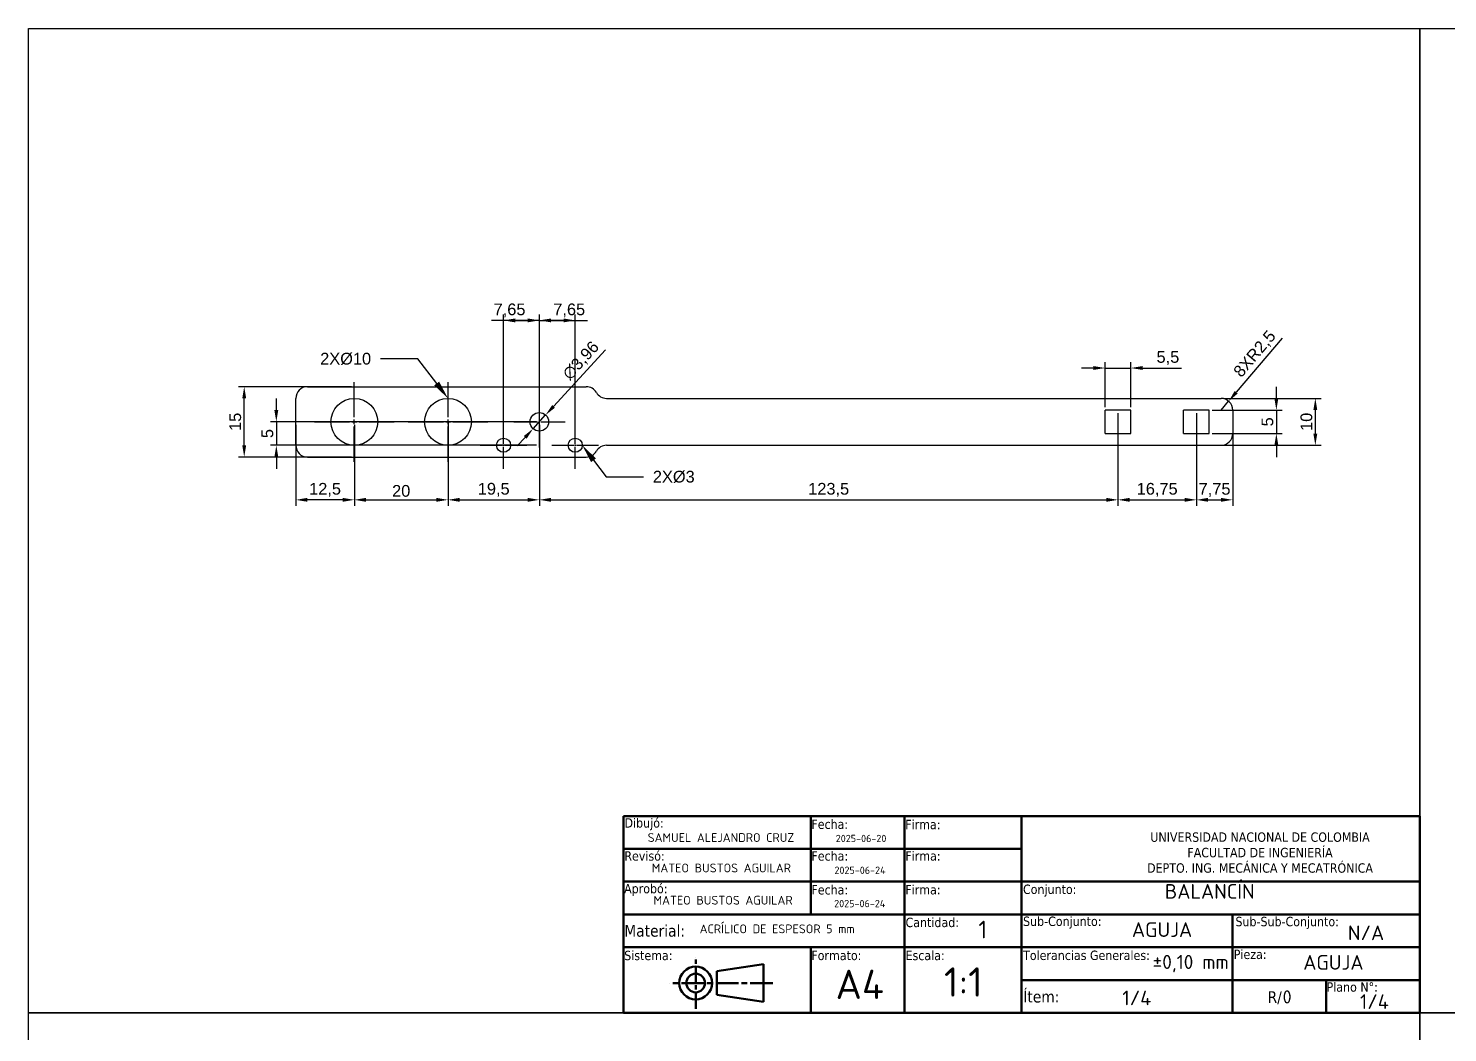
# Model space of a CAD drawing. Header units: millimetres. Extents: x 1522 to 6010, y 844 to 2010.
# Drawn here: x 2109.7 to 2412.7, y 1049.6 to 1263.8 of the extents above; entities that cross this region are included whole.
import ezdxf
from ezdxf import colors
from ezdxf.entities.mleader import LeaderData, LeaderLine
from ezdxf.math import Vec2, Vec3

# ---------------------------------------------------------------- set-up
doc = ezdxf.new("R2010")
doc.units = ezdxf.units.MM
doc.linetypes.add('CENTRO2', pattern=[28.575, 19.05, -3.175, 3.175, -3.175])
doc.linetypes.add('CHAIN', pattern=[0.3543, 0.2362, -0.0295, 0.0591, -0.0295])
doc.layers.add('Título (ISO)', color=7, linetype='Continuous', lineweight=50)
doc.styles.get("Standard").update_dxf_attribs({"font": 'arial.ttf'})
doc.styles.add('Texto de nota (ISO)', font='tahoma.ttf')
doc.dimstyles.new('ISO-25', dxfattribs={"dimtxt": 2.5, "dimasz": 2.5, "dimexe": 1.25, "dimexo": 0.625, "dimtad": 1, "dimtxsty": 'Standard', "dimcen": 2.5, "dimadec": 0, "dimazin": 0, "dimtfac": 1, "dimtmove": 0, "dimatfit": 3, "dimfxl": 1, "dimarcsym": 0})

# ---------------------------------------------------------------- blocks, each defined once
blk = doc.blocks.new('*D6')
at = {"color": 0, "lineweight": -2, "transparency": 16777216}
for p, q in [((2232.88, 1195.31), (2221.81, 1183.22)), ((2217.45, 1178.46), (2220.12, 1181.38)), ((2215.76, 1176.61), (2214.08, 1174.77))]:
    blk.add_line(p, q, dxfattribs=at)
at = {"color": 0, "transparency": 16777216}
for points in [[(2221.51, 1183.5), (2222.12, 1182.94), (2220.12, 1181.38)], [(2215.46, 1176.89), (2216.07, 1176.33), (2217.45, 1178.46)]]:
    blk.add_solid(points, dxfattribs=at)
at = {"layer": 'Defpoints', "color": 0, "transparency": 16777216}
for p in [(2217.45, 1178.46), (2220.12, 1181.38)]:
    blk.add_point(p, dxfattribs=at)
at = {"color": 0, "transparency": 16777216, "insert": (2227.75, 1192.92), "char_height": 2.5, "attachment_point": 5, "rotation": 47.53}
blk.add_mtext('∅3,96', dxfattribs=at)
blk = doc.blocks.new('*D7')
at = {"color": 0, "lineweight": -2, "transparency": 16777216}
for p, q in [((2337.04, 1191.4), (2334.54, 1191.4)), ((2339.54, 1183.04), (2339.54, 1192.65)), ((2339.54, 1191.4), (2345.04, 1191.4)), ((2345.04, 1183.04), (2345.04, 1192.65)), ((2347.54, 1191.4), (2355.86, 1191.4))]:
    blk.add_line(p, q, dxfattribs=at)
at = {"color": 0, "transparency": 16777216}
for points in [[(2337.04, 1191.82), (2337.04, 1190.99), (2339.54, 1191.4)], [(2347.54, 1191.82), (2347.54, 1190.99), (2345.04, 1191.4)]]:
    blk.add_solid(points, dxfattribs=at)
at = {"layer": 'Defpoints', "color": 0, "transparency": 16777216}
for p in [(2345.04, 1191.4), (2339.54, 1182.42), (2345.04, 1182.42)]:
    blk.add_point(p, dxfattribs=at)
at = {"color": 0, "transparency": 16777216, "insert": (2352.95, 1193.53), "char_height": 2.5, "attachment_point": 5}
blk.add_mtext('5,5', dxfattribs=at)
blk = doc.blocks.new('*D8')
at = {"color": 0, "lineweight": -2, "transparency": 16777216}
for p, q in [((2376.1, 1184.92), (2376.1, 1187.42)), ((2362.41, 1182.42), (2377.35, 1182.42)), ((2376.1, 1182.42), (2376.1, 1177.42)), ((2362.41, 1177.42), (2377.35, 1177.42)), ((2376.1, 1174.92), (2376.1, 1172.42))]:
    blk.add_line(p, q, dxfattribs=at)
at = {"color": 0, "transparency": 16777216}
for points in [[(2375.68, 1184.92), (2376.52, 1184.92), (2376.1, 1182.42)], [(2375.68, 1174.92), (2376.52, 1174.92), (2376.1, 1177.42)]]:
    blk.add_solid(points, dxfattribs=at)
at = {"layer": 'Defpoints', "color": 0, "transparency": 16777216}
for p in [(2361.79, 1182.42), (2361.79, 1177.42), (2376.1, 1177.42)]:
    blk.add_point(p, dxfattribs=at)
at = {"color": 0, "transparency": 16777216, "insert": (2374.2, 1179.92), "char_height": 2.5, "attachment_point": 5, "rotation": 90}
blk.add_mtext('5', dxfattribs=at)
blk = doc.blocks.new('*U9')
at = {"color": 0, "linetype": 'CENTRO2', "transparency": 16777216}
for p, q in [((0, 1), (0, 8.5)), ((-8.5, 0), (-1, 0)), ((1, 0), (8.5, 0)), ((0, -8.5), (0, -1))]:
    blk.add_line(p, q, dxfattribs=at)
at = {"color": 0, "linetype": 'Continuous', "transparency": 16777216}
for p, q in [((-0.5, 0), (0.5, 0)), ((0, -0.5), (0, 0.5))]:
    blk.add_line(p, q, dxfattribs=at)
blk = doc.blocks.new('*U10')
at = {"color": 0, "linetype": 'CENTRO2', "transparency": 16777216}
for p, q in [((0, 1), (0, 8.5)), ((-8.5, 0), (-1, 0)), ((1, 0), (8.5, 0)), ((0, -8.5), (0, -1))]:
    blk.add_line(p, q, dxfattribs=at)
at = {"color": 0, "linetype": 'Continuous', "transparency": 16777216}
for p, q in [((-0.5, 0), (0.5, 0)), ((0, -0.5), (0, 0.5))]:
    blk.add_line(p, q, dxfattribs=at)
blk = doc.blocks.new('*U11')
at = {"color": 0, "linetype": 'CENTRO2', "transparency": 16777216}
for p, q in [((0, 0.3), (0, 5)), ((-5, 0), (-0.3, 0)), ((0.3, 0), (5, 0)), ((0, -5), (0, -0.3))]:
    blk.add_line(p, q, dxfattribs=at)
at = {"color": 0, "linetype": 'Continuous', "transparency": 16777216}
for p, q in [((-0.15, 0), (0.15, 0)), ((0, -0.15), (0, 0.15))]:
    blk.add_line(p, q, dxfattribs=at)
blk = doc.blocks.new('*U12')
at = {"color": 0, "linetype": 'CENTRO2', "transparency": 16777216}
for p, q in [((0, 0.396), (0, 5.48)), ((-5.48, 0), (-0.396, 0)), ((0.396, 0), (5.48, 0)), ((0, -5.48), (0, -0.396))]:
    blk.add_line(p, q, dxfattribs=at)
at = {"color": 0, "linetype": 'Continuous', "transparency": 16777216}
for p, q in [((-0.198, 0), (0.198, 0)), ((0, -0.198), (0, 0.198))]:
    blk.add_line(p, q, dxfattribs=at)
blk = doc.blocks.new('*U13')
at = {"color": 0, "linetype": 'CENTRO2', "transparency": 16777216}
for p, q in [((0, 0.3), (0, 5)), ((-5, 0), (-0.3, 0)), ((0.3, 0), (5, 0)), ((0, -5), (0, -0.3))]:
    blk.add_line(p, q, dxfattribs=at)
at = {"color": 0, "linetype": 'Continuous', "transparency": 16777216}
for p, q in [((-0.15, 0), (0.15, 0)), ((0, -0.15), (0, 0.15))]:
    blk.add_line(p, q, dxfattribs=at)
blk = doc.blocks.new('*D14')
at = {"color": 0, "lineweight": -2, "transparency": 16777216}
for p, q in [((2166.79, 1179.29), (2166.79, 1162.03)), ((2179.29, 1179.29), (2179.29, 1162.03)), ((2176.79, 1163.28), (2169.29, 1163.28))]:
    blk.add_line(p, q, dxfattribs=at)
at = {"color": 0, "transparency": 16777216}
for points in [[(2169.29, 1163.7), (2169.29, 1162.87), (2166.79, 1163.28)], [(2176.79, 1163.7), (2176.79, 1162.87), (2179.29, 1163.28)]]:
    blk.add_solid(points, dxfattribs=at)
at = {"layer": 'Defpoints', "color": 0, "transparency": 16777216}
for p in [(2166.79, 1179.92), (2179.29, 1179.92), (2166.79, 1163.28)]:
    blk.add_point(p, dxfattribs=at)
at = {"color": 0, "transparency": 16777216, "insert": (2173.04, 1165.41), "char_height": 2.5, "attachment_point": 5}
blk.add_mtext('12,5', dxfattribs=at)
blk = doc.blocks.new('*D15')
at = {"color": 0, "lineweight": -2, "transparency": 16777216}
for p, q in [((2179.29, 1179.29), (2179.29, 1162.03)), ((2199.29, 1179.88), (2199.29, 1162.03)), ((2181.79, 1163.28), (2196.79, 1163.28))]:
    blk.add_line(p, q, dxfattribs=at)
at = {"color": 0, "transparency": 16777216}
for points in [[(2181.79, 1163.7), (2181.79, 1162.87), (2179.29, 1163.28)], [(2196.79, 1163.7), (2196.79, 1162.87), (2199.29, 1163.28)]]:
    blk.add_solid(points, dxfattribs=at)
at = {"layer": 'Defpoints', "color": 0, "transparency": 16777216}
for p in [(2179.29, 1179.92), (2199.29, 1180.5), (2199.29, 1163.28)]:
    blk.add_point(p, dxfattribs=at)
at = {"color": 0, "transparency": 16777216, "insert": (2189.29, 1165.18), "char_height": 2.5, "attachment_point": 5}
blk.add_mtext('20', dxfattribs=at)
blk = doc.blocks.new('*D16')
at = {"color": 0, "lineweight": -2, "transparency": 16777216}
for p, q in [((2199.29, 1179.29), (2199.29, 1162.03)), ((2218.79, 1179.29), (2218.79, 1162.03)), ((2201.79, 1163.28), (2216.29, 1163.28))]:
    blk.add_line(p, q, dxfattribs=at)
at = {"color": 0, "transparency": 16777216}
for points in [[(2201.79, 1163.7), (2201.79, 1162.87), (2199.29, 1163.28)], [(2216.29, 1163.7), (2216.29, 1162.87), (2218.79, 1163.28)]]:
    blk.add_solid(points, dxfattribs=at)
at = {"layer": 'Defpoints', "color": 0, "transparency": 16777216}
for p in [(2199.29, 1179.92), (2218.79, 1179.92), (2218.79, 1163.28)]:
    blk.add_point(p, dxfattribs=at)
at = {"color": 0, "transparency": 16777216, "insert": (2209.04, 1165.41), "char_height": 2.5, "attachment_point": 5}
blk.add_mtext('19,5', dxfattribs=at)
blk = doc.blocks.new('*D17')
at = {"color": 0, "lineweight": -2, "transparency": 16777216}
for p, q in [((2218.79, 1179.29), (2218.79, 1162.03)), ((2342.29, 1179.29), (2342.29, 1162.03)), ((2221.29, 1163.28), (2339.79, 1163.28))]:
    blk.add_line(p, q, dxfattribs=at)
at = {"color": 0, "transparency": 16777216}
for points in [[(2221.29, 1163.7), (2221.29, 1162.87), (2218.79, 1163.28)], [(2339.79, 1163.7), (2339.79, 1162.87), (2342.29, 1163.28)]]:
    blk.add_solid(points, dxfattribs=at)
at = {"layer": 'Defpoints', "color": 0, "transparency": 16777216}
for p in [(2218.79, 1179.92), (2342.29, 1179.92), (2342.29, 1163.28)]:
    blk.add_point(p, dxfattribs=at)
at = {"color": 0, "transparency": 16777216, "insert": (2280.54, 1165.41), "char_height": 2.5, "attachment_point": 5}
blk.add_mtext('123,5', dxfattribs=at)
blk = doc.blocks.new('*D18')
at = {"color": 0, "lineweight": -2, "transparency": 16777216}
for p, q in [((2342.29, 1181.79), (2342.29, 1162.03)), ((2359.04, 1181.79), (2359.04, 1162.03)), ((2344.79, 1163.28), (2356.54, 1163.28))]:
    blk.add_line(p, q, dxfattribs=at)
at = {"color": 0, "transparency": 16777216}
for points in [[(2344.79, 1163.7), (2344.79, 1162.87), (2342.29, 1163.28)], [(2356.54, 1163.7), (2356.54, 1162.87), (2359.04, 1163.28)]]:
    blk.add_solid(points, dxfattribs=at)
at = {"layer": 'Defpoints', "color": 0, "transparency": 16777216}
for p in [(2342.29, 1182.42), (2359.04, 1182.42), (2359.04, 1163.28)]:
    blk.add_point(p, dxfattribs=at)
at = {"color": 0, "transparency": 16777216, "insert": (2350.66, 1165.41), "char_height": 2.5, "attachment_point": 5}
blk.add_mtext('16,75', dxfattribs=at)
blk = doc.blocks.new('*D19')
at = {"color": 0, "lineweight": -2, "transparency": 16777216}
for p, q in [((2359.04, 1181.79), (2359.04, 1162.03)), ((2366.79, 1181.79), (2366.79, 1162.03)), ((2361.54, 1163.28), (2364.29, 1163.28))]:
    blk.add_line(p, q, dxfattribs=at)
at = {"color": 0, "transparency": 16777216}
for points in [[(2361.54, 1163.7), (2361.54, 1162.87), (2359.04, 1163.28)], [(2364.29, 1163.7), (2364.29, 1162.87), (2366.79, 1163.28)]]:
    blk.add_solid(points, dxfattribs=at)
at = {"layer": 'Defpoints', "color": 0, "transparency": 16777216}
for p in [(2359.04, 1182.42), (2366.79, 1182.42), (2366.79, 1163.28)]:
    blk.add_point(p, dxfattribs=at)
at = {"color": 0, "transparency": 16777216, "insert": (2362.91, 1165.4), "char_height": 2.5, "attachment_point": 5}
blk.add_mtext('7,75', dxfattribs=at)
blk = doc.blocks.new('*D20')
at = {"color": 0, "lineweight": -2, "transparency": 16777216}
for p, q in [((2178.66, 1187.42), (2154.53, 1187.42)), ((2155.78, 1174.92), (2155.78, 1184.92)), ((2178.66, 1172.42), (2154.53, 1172.42))]:
    blk.add_line(p, q, dxfattribs=at)
at = {"color": 0, "transparency": 16777216}
for points in [[(2155.37, 1184.92), (2156.2, 1184.92), (2155.78, 1187.42)], [(2155.37, 1174.92), (2156.2, 1174.92), (2155.78, 1172.42)]]:
    blk.add_solid(points, dxfattribs=at)
at = {"layer": 'Defpoints', "color": 0, "transparency": 16777216}
for p in [(2155.78, 1187.42), (2179.29, 1187.42), (2179.29, 1172.42)]:
    blk.add_point(p, dxfattribs=at)
at = {"color": 0, "transparency": 16777216, "insert": (2153.88, 1179.92), "char_height": 2.5, "attachment_point": 5, "rotation": 90}
blk.add_mtext('15', dxfattribs=at)
blk = doc.blocks.new('*D21')
at = {"color": 0, "lineweight": -2, "transparency": 16777216}
for p, q in [((2377.31, 1197.75), (2367.52, 1186.23)), ((2364.29, 1182.42), (2365.91, 1184.32))]:
    blk.add_line(p, q, dxfattribs=at)
at = {"color": 0, "transparency": 16777216}
blk.add_solid([(2367.21, 1186.5), (2367.84, 1185.96), (2365.91, 1184.32)], dxfattribs=at)
at = {"layer": 'Defpoints', "color": 0, "transparency": 16777216}
for p in [(2364.29, 1182.42), (2365.91, 1184.32)]:
    blk.add_point(p, dxfattribs=at)
at = {"color": 0, "transparency": 16777216, "insert": (2371.6, 1194.32), "char_height": 2.5, "attachment_point": 5, "rotation": 49.6616}
blk.add_mtext('8XR2,5', dxfattribs=at)
blk = doc.blocks.new('*D22')
at = {"color": 0, "lineweight": -2, "transparency": 16777216}
for p, q in [((2364.91, 1184.92), (2385.67, 1184.92)), ((2384.42, 1177.42), (2384.42, 1182.42)), ((2364.91, 1174.92), (2385.67, 1174.92))]:
    blk.add_line(p, q, dxfattribs=at)
at = {"color": 0, "transparency": 16777216}
for points in [[(2384, 1182.42), (2384.83, 1182.42), (2384.42, 1184.92)], [(2384, 1177.42), (2384.83, 1177.42), (2384.42, 1174.92)]]:
    blk.add_solid(points, dxfattribs=at)
at = {"layer": 'Defpoints', "color": 0, "transparency": 16777216}
for p in [(2364.29, 1184.92), (2384.42, 1184.92), (2364.29, 1174.92)]:
    blk.add_point(p, dxfattribs=at)
at = {"color": 0, "transparency": 16777216, "insert": (2382.52, 1179.92), "char_height": 2.5, "attachment_point": 5, "rotation": 90}
blk.add_mtext('10', dxfattribs=at)
blk = doc.blocks.new('*D23')
at = {"color": 0, "lineweight": -2, "transparency": 16777216}
for p, q in [((2211.14, 1175.54), (2211.14, 1202.81)), ((2218.79, 1175.54), (2218.79, 1202.81)), ((2213.64, 1201.56), (2216.29, 1201.56)), ((2218.79, 1201.56), (2229.03, 1201.56))]:
    blk.add_line(p, q, dxfattribs=at)
at = {"color": 0, "transparency": 16777216}
for points in [[(2213.64, 1201.97), (2213.64, 1201.14), (2211.14, 1201.56)], [(2216.29, 1201.97), (2216.29, 1201.14), (2218.79, 1201.56)]]:
    blk.add_solid(points, dxfattribs=at)
at = {"layer": 'Defpoints', "color": 0, "transparency": 16777216}
for p in [(2218.79, 1201.56), (2211.14, 1174.92), (2218.79, 1174.92)]:
    blk.add_point(p, dxfattribs=at)
at = {"color": 0, "transparency": 16777216, "insert": (2225.16, 1203.68), "char_height": 2.5, "attachment_point": 5}
blk.add_mtext('7,65', dxfattribs=at)
blk = doc.blocks.new('*D24')
at = {"color": 0, "lineweight": -2, "transparency": 16777216}
for p, q in [((2218.79, 1175.54), (2218.79, 1202.81)), ((2226.44, 1175.54), (2226.44, 1202.81)), ((2218.79, 1201.56), (2208.55, 1201.56)), ((2223.94, 1201.56), (2221.29, 1201.56))]:
    blk.add_line(p, q, dxfattribs=at)
at = {"color": 0, "transparency": 16777216}
for points in [[(2221.29, 1201.97), (2221.29, 1201.14), (2218.79, 1201.56)], [(2223.94, 1201.97), (2223.94, 1201.14), (2226.44, 1201.56)]]:
    blk.add_solid(points, dxfattribs=at)
at = {"layer": 'Defpoints', "color": 0, "transparency": 16777216}
for p in [(2218.79, 1201.56), (2218.79, 1174.92), (2226.44, 1174.92)]:
    blk.add_point(p, dxfattribs=at)
at = {"color": 0, "transparency": 16777216, "insert": (2212.42, 1203.68), "char_height": 2.5, "attachment_point": 5}
blk.add_mtext('7,65', dxfattribs=at)
blk = doc.blocks.new('*D25')
at = {"color": 0, "lineweight": -2, "transparency": 16777216}
for p, q in [((2162.64, 1182.42), (2162.64, 1184.92)), ((2218.16, 1179.92), (2161.39, 1179.92)), ((2162.64, 1179.92), (2162.64, 1174.92)), ((2218.16, 1174.92), (2161.39, 1174.92)), ((2162.64, 1172.42), (2162.64, 1169.92))]:
    blk.add_line(p, q, dxfattribs=at)
at = {"color": 0, "transparency": 16777216}
for points in [[(2162.22, 1182.42), (2163.05, 1182.42), (2162.64, 1179.92)], [(2162.22, 1172.42), (2163.05, 1172.42), (2162.64, 1174.92)]]:
    blk.add_solid(points, dxfattribs=at)
at = {"layer": 'Defpoints', "color": 0, "transparency": 16777216}
for p in [(2218.79, 1179.92), (2162.64, 1174.92), (2218.79, 1174.92)]:
    blk.add_point(p, dxfattribs=at)
at = {"color": 0, "transparency": 16777216, "insert": (2160.74, 1177.42), "char_height": 2.5, "attachment_point": 5, "rotation": 90}
blk.add_mtext('5', dxfattribs=at)

msp = doc.modelspace()

# ---------------------------------------------------------------- linework, layer by layer
for p, q in [((2166.788, 1174.918), (2166.788, 1184.918)), ((2169.288, 1187.418), (2228.788, 1187.418)), ((2233.118, 1184.918), (2364.288, 1184.918)), ((2345.038, 1182.418), (2339.538, 1182.418)), ((2339.538, 1177.418), (2339.538, 1182.418)), ((2345.038, 1177.418), (2345.038, 1182.418)), ((2361.788, 1182.418), (2356.288, 1182.418)), ((2356.288, 1177.418), (2356.288, 1182.418)), ((2361.788, 1182.418), (2359.288, 1182.418)), ((2361.788, 1177.418), (2361.788, 1182.418)), ((2366.788, 1182.418), (2366.788, 1177.418)), ((2339.538, 1177.418), (2345.038, 1177.418)), ((2356.288, 1177.418), (2361.788, 1177.418)), ((2169.288, 1172.418), (2228.788, 1172.418)), ((2233.118, 1174.918), (2364.288, 1174.918))]:
    msp.add_line(p, q)
for points in [[(2406.713, 1053.842), (2109.713, 1053.842), (2109.713, 1263.842), (2406.713, 1263.842)], [(2703.713, 1053.842), (2406.713, 1053.842), (2406.713, 1263.842), (2703.713, 1263.842)], [(2406.713, 843.842), (2109.713, 843.842), (2109.713, 1053.842), (2406.713, 1053.842)], [(2703.713, 843.842), (2406.713, 843.842), (2406.713, 1053.842), (2703.713, 1053.842)]]:
    msp.add_lwpolyline(points, close=True)
for centre, radius in [((2179.288, 1179.918), 5), ((2199.288, 1179.918), 5), ((2218.788, 1179.918), 1.98), ((2211.138, 1174.918), 1.5), ((2226.438, 1174.918), 1.5)]:
    msp.add_circle(centre, radius)
for centre, start, end in [((2169.288, 1184.918), 90, 180), ((2228.788, 1184.918), 29.74087, 90), ((2233.118, 1187.418), 209.74087, 270), ((2364.288, 1182.418), 0, 90), ((2364.288, 1177.418), 270, 0), ((2169.288, 1174.918), 180, 270), ((2228.788, 1174.918), 270, 330.25913), ((2233.118, 1172.418), 90, 150.25913)]:
    msp.add_arc(centre, 2.5, start, end)
at = {"layer": 'Título (ISO)'}
for p, q in [((2236.713, 1053.842), (2236.713, 1095.842)), ((2236.713, 1095.842), (2406.713, 1095.842)), ((2276.713, 1095.842), (2236.713, 1095.842)), ((2236.713, 1095.842), (2236.713, 1088.842)), ((2296.713, 1095.842), (2276.713, 1095.842)), ((2276.713, 1095.842), (2276.713, 1088.842)), ((2276.713, 1088.842), (2276.713, 1095.842)), ((2321.713, 1095.842), (2296.713, 1095.842)), ((2296.713, 1095.842), (2296.713, 1088.842)), ((2296.713, 1088.842), (2296.713, 1095.842)), ((2406.713, 1095.842), (2321.713, 1095.842)), ((2321.713, 1095.842), (2321.713, 1081.842)), ((2321.713, 1088.842), (2321.713, 1095.842)), ((2406.713, 1095.842), (2406.713, 1053.842)), ((2406.713, 1081.842), (2406.713, 1095.842)), ((2276.713, 1088.842), (2236.713, 1088.842)), ((2236.713, 1088.842), (2236.713, 1081.842)), ((2236.713, 1088.842), (2276.713, 1088.842)), ((2276.713, 1088.842), (2296.713, 1088.842)), ((2296.713, 1088.842), (2276.713, 1088.842)), ((2276.713, 1088.842), (2276.713, 1081.842)), ((2276.713, 1081.842), (2276.713, 1088.842)), ((2296.713, 1088.842), (2321.713, 1088.842)), ((2321.713, 1088.842), (2296.713, 1088.842)), ((2296.713, 1088.842), (2296.713, 1081.842)), ((2296.713, 1081.842), (2296.713, 1088.842)), ((2321.713, 1081.842), (2321.713, 1088.842)), ((2276.713, 1081.842), (2236.713, 1081.842)), ((2236.713, 1081.842), (2236.713, 1074.842)), ((2236.713, 1081.842), (2276.713, 1081.842)), ((2276.713, 1081.842), (2296.713, 1081.842)), ((2296.713, 1081.842), (2276.713, 1081.842)), ((2276.713, 1081.842), (2276.713, 1074.842)), ((2276.713, 1074.842), (2276.713, 1081.842)), ((2296.713, 1081.842), (2321.713, 1081.842)), ((2321.713, 1081.842), (2296.713, 1081.842)), ((2296.713, 1081.842), (2296.713, 1074.842)), ((2296.713, 1074.842), (2296.713, 1081.842)), ((2321.713, 1081.842), (2406.713, 1081.842)), ((2406.713, 1081.842), (2321.713, 1081.842)), ((2321.713, 1081.842), (2321.713, 1074.842)), ((2321.713, 1074.842), (2321.713, 1081.842)), ((2406.713, 1074.842), (2406.713, 1081.842)), ((2296.713, 1074.842), (2236.713, 1074.842)), ((2236.713, 1074.842), (2236.713, 1067.842)), ((2236.713, 1074.842), (2276.713, 1074.842)), ((2276.713, 1074.842), (2296.713, 1074.842)), ((2296.713, 1074.842), (2321.713, 1074.842)), ((2321.713, 1074.842), (2296.713, 1074.842)), ((2296.713, 1074.842), (2296.713, 1067.842)), ((2296.713, 1067.842), (2296.713, 1074.842)), ((2321.713, 1074.842), (2406.713, 1074.842)), ((2406.713, 1074.842), (2321.713, 1074.842)), ((2321.713, 1074.842), (2321.713, 1067.842)), ((2321.713, 1067.842), (2321.713, 1074.842)), ((2366.713, 1067.842), (2366.713, 1074.842)), ((2406.713, 1067.842), (2406.713, 1074.842)), ((2276.713, 1067.842), (2236.713, 1067.842)), ((2236.713, 1067.842), (2236.713, 1053.842)), ((2236.713, 1067.842), (2296.713, 1067.842)), ((2296.713, 1067.842), (2276.713, 1067.842)), ((2276.713, 1067.842), (2276.713, 1053.842)), ((2276.713, 1053.842), (2276.713, 1067.842)), ((2296.713, 1067.842), (2321.713, 1067.842)), ((2321.713, 1067.842), (2296.713, 1067.842)), ((2296.713, 1067.842), (2296.713, 1053.842)), ((2296.713, 1053.842), (2296.713, 1067.842)), ((2321.713, 1067.842), (2406.713, 1067.842)), ((2366.713, 1067.842), (2321.713, 1067.842)), ((2321.713, 1067.842), (2321.713, 1060.842)), ((2321.713, 1053.842), (2321.713, 1067.842)), ((2406.713, 1067.842), (2366.713, 1067.842)), ((2366.713, 1067.842), (2366.713, 1060.842)), ((2366.713, 1060.842), (2366.713, 1067.842)), ((2406.713, 1060.842), (2406.713, 1067.842)), ((2266.648, 1064.22), (2256.648, 1062.72)), ((2266.648, 1064.22), (2266.648, 1056.22)), ((2256.648, 1062.72), (2256.648, 1057.72)), ((2321.713, 1060.842), (2366.713, 1060.842)), ((2366.713, 1060.842), (2321.713, 1060.842)), ((2321.713, 1060.842), (2321.713, 1053.842)), ((2366.713, 1060.842), (2406.713, 1060.842)), ((2386.713, 1060.842), (2366.713, 1060.842)), ((2366.713, 1060.842), (2366.713, 1053.842)), ((2366.713, 1053.842), (2366.713, 1060.842)), ((2406.713, 1060.842), (2386.713, 1060.842)), ((2386.713, 1060.842), (2386.713, 1053.842)), ((2386.713, 1053.842), (2386.713, 1060.842)), ((2406.713, 1053.842), (2406.713, 1060.842)), ((2266.648, 1056.22), (2256.648, 1057.72)), ((2406.713, 1053.842), (2236.713, 1053.842)), ((2236.713, 1053.842), (2276.713, 1053.842)), ((2276.713, 1053.842), (2296.713, 1053.842)), ((2296.713, 1053.842), (2321.713, 1053.842)), ((2321.713, 1053.842), (2366.713, 1053.842)), ((2366.713, 1053.842), (2386.713, 1053.842)), ((2386.713, 1053.842), (2406.713, 1053.842))]:
    msp.add_line(p, q, dxfattribs=at)
at = {"layer": 'Título (ISO)', "linetype": 'CHAIN', "ltscale": 15.523567}
msp.add_line((2252.148, 1054.72), (2252.148, 1065.72), dxfattribs=at)
at = {"layer": 'Título (ISO)', "linetype": 'CHAIN', "ltscale": 20.69809}
msp.add_line((2268.648, 1060.22), (2246.648, 1060.22), dxfattribs=at)
at = {"layer": 'Título (ISO)'}
for radius in [3.5, 2]:
    msp.add_circle((2252.148, 1060.22), radius, dxfattribs=at)

# ---------------------------------------------------------------- block references
at = {"linetype": 'CENTRO2'}
for name, p in [('*U9', (2179.288, 1179.918)), ('*U10', (2199.288, 1179.918)), ('*U12', (2218.788, 1179.918)), ('*U11', (2211.138, 1174.918)), ('*U13', (2226.438, 1174.918))]:
    msp.add_blockref(name, p, dxfattribs=at)

# ---------------------------------------------------------------- texts
at = {"attachment_point": 1}
for s, width, gutter_width, heights, insert, char_height in [('\\pxqc;{\\fISOCPEUR|b0|i0|c0|p34;\\H1.6x;SAMUEL ALEJANDRO CRUZ}', 50.23605, 5.859, [0], (2232.431, 1092.182), 1.17188), ('\\pxqc;{\\fISOCPEUR|b0|i0|c0|p34;2025-06-20}', 13.02696, 3.906, [0], (2280.936, 1091.832), 1.5625), ('\\pxqc;{\\fISOCPEUR|b0|i0|c0|p34;\\H1.6x;MATEO BUSTOS AGUILAR}', 50.23605, 5.859, [0], (2232.513, 1085.692), 1.17188), ('\\pxqc;{\\fISOCPEUR|b0|i0|c0|p34;2025-06-24}', 17.08096, 3.906, [0], (2278.685, 1085.05), 1.5625), ('\\pxqc;{\\fISOCPEUR|b0|i0|c0|p34;BALANCÍN}', 43.11806, 3.451, [2.98], (2340.312, 1081.326), 3.125), ('\\pxqc;{\\fISOCPEUR|b0|i0|c0|p34;\\H1.6x;MATEO BUSTOS AGUILAR}', 50.23605, 5.859, [0], (2232.881, 1078.812), 1.17188), ('\\pxqc;{\\fISOCPEUR|b0|i0|c0|p34;2025-06-24}', 15.34416, 3.906, [0], (2279.496, 1077.948), 1.5625), ('\\pxqc;{\\fISOCPEUR|b0|i0|c0|p34;ACRÍLICO DE ESPESOR 5 mm}', 34.83495, 2.588, [2.235], (2252.127, 1072.708), 1.875), ('\\pxqc;{\\fISOCPEUR|b0|i0|c0|p34;1}', 29.63996, 5.177, [4.471], (2298.615, 1073.492), 3.75), ('\\pxqc;{\\fISOCPEUR|b0|i0|c0|p34;AGUJA}', 43.11806, 3.451, [2.98], (2330.136, 1073.167), 3.125), ('\\pxqc;{\\fISOCPEUR|b0|i0|c0|p34;N/A}', 43.11806, 3.451, [2.98], (2373.684, 1072.484), 3.125), ('\\pxqc;{\\fISOCPEUR|b0|i0|c0|p34;1:1}', 22.42813, 15.625, [5.961], (2298.077, 1063.552), 6.25), ('\\pxqc;{\\fISOCPEUR|b0|i0|c0|p34;%%P0,10 mm}', 18.37026, 3.451, [2.98], (2348.626, 1066.209), 3), ('\\pxqc;{\\fISOCPEUR|b0|i0|c0|p34;AGUJA}', 43.11806, 3.451, [2.98], (2366.713, 1066.178), 3.125), ('{\\fISOCPEUR|b0|i0|c0|p34;A4}', 22.42813, 15.625, [5.961], (2282.01, 1063.06), 6.25), ('\\pxqc;{\\fISOCPEUR|b0|i0|c0|p34;1/4}', 11.21406, 7.812, [2.98], (2340.701, 1058.599), 3.125), ('\\pxqc;{\\fISOCPEUR|b0|i0|c0|p34;0}', 10.09266, 7.031, [2.682], (2373.343, 1058.661), 2.8125), ('\\pxqc;{\\fISOCPEUR|b0|i0|c0|p34;1/4}', 11.21406, 7.812, [2.98], (2391.407, 1057.817), 3.125)]:
    msp.add_mtext_dynamic_manual_height_columns(s, width=width, gutter_width=gutter_width, heights=heights, dxfattribs=dict(at, insert=insert, char_height=char_height))
at = {"layer": 'Título (ISO)', "attachment_point": 4, "style": 'Texto de nota (ISO)'}
for s, insert, char_height in [('\\fTahoma|b0|i0;{\\H2.0000;Dibujó:}', (2236.963, 1094.08), 2), ('\\fTahoma|b0|i0;{\\H2.0000;Fecha:}', (2276.847, 1094.067), 2), ('\\fTahoma|b0|i0;{\\H2.0000;Firma:}', (2296.883, 1094.012), 2), ('\\fTahoma|b0|i0;{\\H2.0000;Revisó:}', (2236.92, 1087.3), 2), ('\\fTahoma|b0|i0;{\\H2.0000;Fecha:}', (2276.853, 1087.299), 2), ('\\fTahoma|b0|i0;{\\H2.0000;Firma:}', (2296.905, 1087.307), 2), ('\\fTahoma|b0|i0;{\\H2.0000;Aprobó:}', (2236.873, 1080.073), 2), ('\\fTahoma|b0|i0;{\\H2.0000;Fecha:}', (2276.859, 1080.086), 2), ('\\fTahoma|b0|i0;{\\H2.0000;Firma:}', (2296.903, 1080.102), 2), ('\\fTahoma|b0|i0;{\\H2.0000;Conjunto:}', (2322.018, 1079.924), 2), ('\\fTahoma|b0|i0;{\\H2.5000;Material:}', (2236.905, 1071.334), 2.5), ('\\fTahoma|b0|i0;{\\H2.0000;Cantidad:}', (2296.948, 1073.127), 2), ('\\fTahoma|b0|i0;{\\H2.0000;Sub-Conjunto:}', (2322.032, 1073.101), 2), ('\\fTahoma|b0|i0;{\\H2.0000;Sub-Sub-Conjunto:}', (2367.37, 1073.047), 2), ('\\fTahoma|b0|i0;{\\H2.0000;Sistema:}', (2236.901, 1066.078), 2), ('\\fTahoma|b0|i0;{\\H2.0000;Formato:}', (2276.845, 1066.085), 2), ('\\fTahoma|b0|i0;{\\H2.0000;Escala:}', (2296.954, 1066.078), 2), ('{\\H1x;Tolerancias Generales:}', (2322.032, 1066.109), 2), ('\\fTahoma|b0|i0;{\\H2.0000;Pieza:}', (2367, 1066.317), 2), ('\\fTahoma|b0|i0;{\\H2.0000;Plano N°:}', (2386.818, 1059.346), 2), ('\\fTahoma|b0|i0;{\\H2.5000;Ítem:}', (2322.087, 1057.289), 2.5), ('\\fTahoma|b0|i0;{\\H2.5000;R/}', (2374.226, 1057.069), 2.5)]:
    msp.add_mtext(s, dxfattribs=dict(at, insert=insert, char_height=char_height))
at = {"layer": 'Título (ISO)', "insert": (2372.612, 1088.026), "char_height": 2, "attachment_point": 5, "line_spacing_factor": 0.987884, "style": 'Texto de nota (ISO)'}
msp.add_mtext('\\fTahoma|b0|i0;{\\H2.0000;UNIVERSIDAD NACIONAL DE COLOMBIA\\P}\\fTahoma|b0|i0;{\\H2.0000;FACULTAD DE INGENIERÍA\\P}\\fTahoma|b0|i0;{\\H2.0000;DEPTO. ING. MECÁNICA Y MECATRÓNICA}', dxfattribs=at)

# ---------------------------------------------------------------- dimensions: what is measured, and where the dimension line sits
for base, p1, p2, picture, middle in [((2218.788, 1201.557), (2226.438, 1174.918), (2218.788, 1174.918), '*D24', (2212.417, 1203.684)), ((2218.788, 1201.557), (2211.138, 1174.918), (2218.788, 1174.918), '*D23', (2225.159, 1203.684)), ((2345.038, 1191.405), (2339.538, 1182.418), (2345.038, 1182.418), '*D7', (2352.948, 1193.527)), ((2359.038, 1163.282), (2342.288, 1182.418), (2359.038, 1182.418), '*D18', (2350.663, 1165.41)), ((2366.788, 1163.282), (2359.038, 1182.418), (2366.788, 1182.418), '*D19', (2362.913, 1165.405)), ((2166.788, 1163.282), (2179.288, 1179.918), (2166.788, 1179.918), '*D14', (2173.038, 1165.41)), ((2199.288, 1163.282), (2179.288, 1179.918), (2199.288, 1180.503), '*D15', (2189.288, 1165.184)), ((2218.788, 1163.282), (2199.288, 1179.918), (2218.788, 1179.918), '*D16', (2209.038, 1165.41)), ((2342.288, 1163.282), (2218.788, 1179.918), (2342.288, 1179.918), '*D17', (2280.538, 1165.41))]:
    dim = msp.add_linear_dim(base=base, p1=p1, p2=p2, dimstyle='ISO-25')
    dim.commit()
    dim.dimension.update_dxf_attribs({"geometry": picture, "text_midpoint": middle})
dim = msp.add_diameter_dim_2p(p1=(2217.451, 1178.458), p2=(2220.125, 1181.379), dimstyle='ISO-25')
dim.commit()
dim.dimension.update_dxf_attribs({"geometry": '*D6', "text_midpoint": (2229.346, 1191.452), "dimtype": 163})
dim = msp.add_radius_dim(center=(2364.288, 1182.418), mpoint=(2365.906, 1184.324), text='8X<>', dimstyle='ISO-25')
dim.commit()
dim.dimension.update_dxf_attribs({"geometry": '*D21', "text_midpoint": (2371.605, 1194.321)})
for base, p1, p2, picture, middle in [((2155.783, 1187.418), (2179.288, 1172.418), (2179.288, 1187.418), '*D20', (2153.881, 1179.918)), ((2162.637, 1174.918), (2218.788, 1179.918), (2218.788, 1174.918), '*D25', (2160.741, 1177.418)), ((2376.101, 1177.418), (2361.788, 1182.418), (2361.788, 1177.418), '*D8', (2374.204, 1179.918))]:
    dim = msp.add_linear_dim(base=base, p1=p1, p2=p2, angle=90, dimstyle='ISO-25')
    dim.commit()
    dim.dimension.update_dxf_attribs({"geometry": picture, "text_midpoint": middle})
dim = msp.add_aligned_dim(p1=(2364.288, 1174.918), p2=(2364.288, 1184.918), distance=-20.129, dimstyle='ISO-25')
dim.commit()
dim.dimension.update_dxf_attribs({"geometry": '*D22', "text_midpoint": (2382.516, 1179.918)})

# ---------------------------------------------------------------- leaders
ml = msp.add_multileader_mtext('Standard')
ml.set_content('2X%%C10', color=256)
ml.set_leader_properties()
ml.build(insert=Vec2(0, 0))
ctx = ml.context
ctx.base_point, ctx.char_height, ctx.plane_origin = Vec3(2170.269, 1193.346), 2.5, Vec3(2199.288, 1184.918)
ctx.text_align_type = 2
notes = []
notes.append((ctx, [(0, (1, 1, 0), (2192.872, 1193.346), (-1, 0), 8, [(0, [(2199.288, 1184.918)], 0, [])])]))
ctx.mtext.insert, ctx.mtext.alignment, ctx.mtext.flow_direction = Vec3(2182.872, 1194.646), 3, 5
ml = msp.add_multileader_mtext('Standard')
ml.set_content('2X%%C3', color=256)
ml.set_leader_properties()
ml.build(insert=Vec2(0, 0))
ctx = ml.context
ctx.base_point, ctx.char_height, ctx.plane_origin = Vec3(2241.011, 1168.178), 2.5, Vec3(2227.938, 1174.918)
notes.append((ctx, [(0, (1, 1, 0), (2233.011, 1168.178), (1, 0), 8, [(0, [(2227.938, 1174.918)], 0, [])])]))
ctx.mtext.insert, ctx.mtext.flow_direction = Vec3(2243.011, 1169.478), 5
for ctx, leaders in notes:
    for number, flags, end, landing, length, lines in leaders:
        leader = LeaderData()
        leader.index, (leader.has_last_leader_line, leader.has_dogleg_vector, leader.attachment_direction) = number, flags
        leader.last_leader_point, leader.dogleg_vector, leader.dogleg_length = Vec3(end), Vec3(landing), length
        for number, points, colour, breaks in lines:
            line = LeaderLine()
            line.index, line.vertices, line.color, line.breaks = number, Vec3.list(points), colors.encode_raw_color(colour), breaks
            leader.lines.append(line)
        ctx.leaders.append(leader)

doc.saveas('drawing.dxf')
